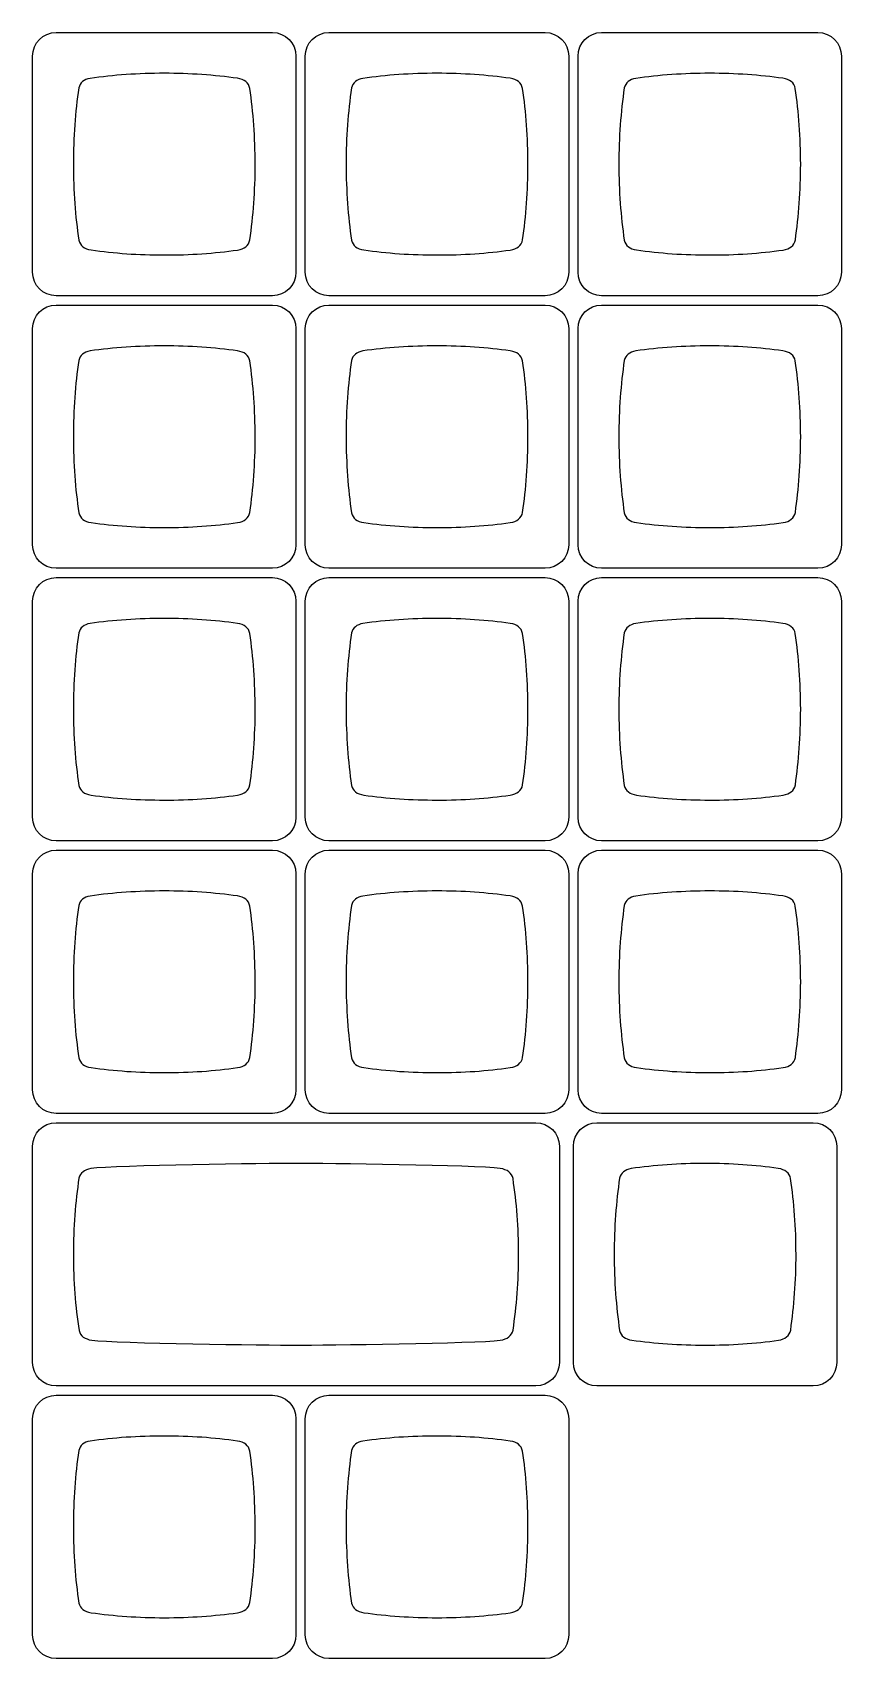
# Model space of a CAD drawing. Header units: millimetres. Extents: x -493 to 473, y -489 to 489.
# Drawn here: x -483.9 to -427.4, y -236.5 to -122.9 of the extents above; entities that cross this region are included whole.
import ezdxf

# ---------------------------------------------------------------- set-up
doc = ezdxf.new("R2010")
doc.units = ezdxf.units.MM
doc.header["$MEASUREMENT"] = 0
doc.layers.add('Layer 1', color=7, linetype='Continuous')

msp = doc.modelspace()

# ---------------------------------------------------------------- linework, layer by layer
at = {"layer": 'Layer 1', "color": 169}
for points in [[(-482.218, -141.2977), (-482.218, -141.2977), (-467.1106, -141.2977), (-467.1106, -141.2977), (-467.1106, -141.2977), (-466.2051, -141.2977), (-465.4643, -140.5569), (-465.4643, -139.6514), (-465.4643, -139.6514), (-465.4643, -139.6514), (-465.4643, -124.544), (-465.4643, -124.544), (-465.4643, -124.544), (-465.4643, -123.6385), (-466.2051, -122.8977), (-467.1106, -122.8977), (-467.1106, -122.8977), (-467.1106, -122.8977), (-482.218, -122.8977), (-482.218, -122.8977), (-482.218, -122.8977), (-483.1235, -122.8977), (-483.8643, -123.6385), (-483.8643, -124.544), (-483.8643, -124.544), (-483.8643, -124.544), (-483.8643, -139.6514), (-483.8643, -139.6514), (-483.8643, -139.6514), (-483.8643, -140.5569), (-483.1235, -141.2977), (-482.218, -141.2977)], [(-463.168, -141.2977), (-463.168, -141.2977), (-448.0606, -141.2977), (-448.0606, -141.2977), (-448.0606, -141.2977), (-447.1551, -141.2977), (-446.4143, -140.5569), (-446.4143, -139.6514), (-446.4143, -139.6514), (-446.4143, -139.6514), (-446.4143, -124.544), (-446.4143, -124.544), (-446.4143, -124.544), (-446.4143, -123.6385), (-447.1551, -122.8977), (-448.0606, -122.8977), (-448.0606, -122.8977), (-448.0606, -122.8977), (-463.168, -122.8977), (-463.168, -122.8977), (-463.168, -122.8977), (-464.0735, -122.8977), (-464.8143, -123.6385), (-464.8143, -124.544), (-464.8143, -124.544), (-464.8143, -124.544), (-464.8143, -139.6514), (-464.8143, -139.6514), (-464.8143, -139.6514), (-464.8143, -140.5569), (-464.0735, -141.2977), (-463.168, -141.2977)], [(-444.118, -141.2977), (-444.118, -141.2977), (-429.0106, -141.2977), (-429.0106, -141.2977), (-429.0106, -141.2977), (-428.1051, -141.2977), (-427.3643, -140.5569), (-427.3643, -139.6514), (-427.3643, -139.6514), (-427.3643, -139.6514), (-427.3643, -124.544), (-427.3643, -124.544), (-427.3643, -124.544), (-427.3643, -123.6385), (-428.1051, -122.8977), (-429.0106, -122.8977), (-429.0106, -122.8977), (-429.0106, -122.8977), (-444.118, -122.8977), (-444.118, -122.8977), (-444.118, -122.8977), (-445.0235, -122.8977), (-445.7643, -123.6385), (-445.7643, -124.544), (-445.7643, -124.544), (-445.7643, -124.544), (-445.7643, -139.6514), (-445.7643, -139.6514), (-445.7643, -139.6514), (-445.7643, -140.5569), (-445.0235, -141.2977), (-444.118, -141.2977)], [(-482.218, -160.3477), (-482.218, -160.3477), (-467.1106, -160.3477), (-467.1106, -160.3477), (-467.1106, -160.3477), (-466.2051, -160.3477), (-465.4643, -159.6069), (-465.4643, -158.7014), (-465.4643, -158.7014), (-465.4643, -158.7014), (-465.4643, -143.594), (-465.4643, -143.594), (-465.4643, -143.594), (-465.4643, -142.6885), (-466.2051, -141.9477), (-467.1106, -141.9477), (-467.1106, -141.9477), (-467.1106, -141.9477), (-482.218, -141.9477), (-482.218, -141.9477), (-482.218, -141.9477), (-483.1235, -141.9477), (-483.8643, -142.6885), (-483.8643, -143.594), (-483.8643, -143.594), (-483.8643, -143.594), (-483.8643, -158.7014), (-483.8643, -158.7014), (-483.8643, -158.7014), (-483.8643, -159.6069), (-483.1235, -160.3477), (-482.218, -160.3477)], [(-463.168, -160.3477), (-463.168, -160.3477), (-448.0606, -160.3477), (-448.0606, -160.3477), (-448.0606, -160.3477), (-447.1551, -160.3477), (-446.4143, -159.6069), (-446.4143, -158.7014), (-446.4143, -158.7014), (-446.4143, -158.7014), (-446.4143, -143.594), (-446.4143, -143.594), (-446.4143, -143.594), (-446.4143, -142.6885), (-447.1551, -141.9477), (-448.0606, -141.9477), (-448.0606, -141.9477), (-448.0606, -141.9477), (-463.168, -141.9477), (-463.168, -141.9477), (-463.168, -141.9477), (-464.0735, -141.9477), (-464.8143, -142.6885), (-464.8143, -143.594), (-464.8143, -143.594), (-464.8143, -143.594), (-464.8143, -158.7014), (-464.8143, -158.7014), (-464.8143, -158.7014), (-464.8143, -159.6069), (-464.0735, -160.3477), (-463.168, -160.3477)], [(-444.118, -160.3477), (-444.118, -160.3477), (-429.0106, -160.3477), (-429.0106, -160.3477), (-429.0106, -160.3477), (-428.1051, -160.3477), (-427.3643, -159.6069), (-427.3643, -158.7014), (-427.3643, -158.7014), (-427.3643, -158.7014), (-427.3643, -143.594), (-427.3643, -143.594), (-427.3643, -143.594), (-427.3643, -142.6885), (-428.1051, -141.9477), (-429.0106, -141.9477), (-429.0106, -141.9477), (-429.0106, -141.9477), (-444.118, -141.9477), (-444.118, -141.9477), (-444.118, -141.9477), (-445.0235, -141.9477), (-445.7643, -142.6885), (-445.7643, -143.594), (-445.7643, -143.594), (-445.7643, -143.594), (-445.7643, -158.7014), (-445.7643, -158.7014), (-445.7643, -158.7014), (-445.7643, -159.6069), (-445.0235, -160.3477), (-444.118, -160.3477)], [(-482.218, -179.3977), (-482.218, -179.3977), (-467.1106, -179.3977), (-467.1106, -179.3977), (-467.1106, -179.3977), (-466.2051, -179.3977), (-465.4643, -178.6569), (-465.4643, -177.7514), (-465.4643, -177.7514), (-465.4643, -177.7514), (-465.4643, -162.644), (-465.4643, -162.644), (-465.4643, -162.644), (-465.4643, -161.7385), (-466.2051, -160.9977), (-467.1106, -160.9977), (-467.1106, -160.9977), (-467.1106, -160.9977), (-482.218, -160.9977), (-482.218, -160.9977), (-482.218, -160.9977), (-483.1235, -160.9977), (-483.8643, -161.7385), (-483.8643, -162.644), (-483.8643, -162.644), (-483.8643, -162.644), (-483.8643, -177.7514), (-483.8643, -177.7514), (-483.8643, -177.7514), (-483.8643, -178.6569), (-483.1235, -179.3977), (-482.218, -179.3977)], [(-463.168, -179.3977), (-463.168, -179.3977), (-448.0606, -179.3977), (-448.0606, -179.3977), (-448.0606, -179.3977), (-447.1551, -179.3977), (-446.4143, -178.6569), (-446.4143, -177.7514), (-446.4143, -177.7514), (-446.4143, -177.7514), (-446.4143, -162.644), (-446.4143, -162.644), (-446.4143, -162.644), (-446.4143, -161.7385), (-447.1551, -160.9977), (-448.0606, -160.9977), (-448.0606, -160.9977), (-448.0606, -160.9977), (-463.168, -160.9977), (-463.168, -160.9977), (-463.168, -160.9977), (-464.0735, -160.9977), (-464.8143, -161.7385), (-464.8143, -162.644), (-464.8143, -162.644), (-464.8143, -162.644), (-464.8143, -177.7514), (-464.8143, -177.7514), (-464.8143, -177.7514), (-464.8143, -178.6569), (-464.0735, -179.3977), (-463.168, -179.3977)], [(-444.118, -179.3977), (-444.118, -179.3977), (-429.0106, -179.3977), (-429.0106, -179.3977), (-429.0106, -179.3977), (-428.1051, -179.3977), (-427.3643, -178.6569), (-427.3643, -177.7514), (-427.3643, -177.7514), (-427.3643, -177.7514), (-427.3643, -162.644), (-427.3643, -162.644), (-427.3643, -162.644), (-427.3643, -161.7385), (-428.1051, -160.9977), (-429.0106, -160.9977), (-429.0106, -160.9977), (-429.0106, -160.9977), (-444.118, -160.9977), (-444.118, -160.9977), (-444.118, -160.9977), (-445.0235, -160.9977), (-445.7643, -161.7385), (-445.7643, -162.644), (-445.7643, -162.644), (-445.7643, -162.644), (-445.7643, -177.7514), (-445.7643, -177.7514), (-445.7643, -177.7514), (-445.7643, -178.6569), (-445.0235, -179.3977), (-444.118, -179.3977)], [(-482.218, -198.4477), (-482.218, -198.4477), (-467.1106, -198.4477), (-467.1106, -198.4477), (-467.1106, -198.4477), (-466.2051, -198.4477), (-465.4643, -197.7069), (-465.4643, -196.8014), (-465.4643, -196.8014), (-465.4643, -196.8014), (-465.4643, -181.694), (-465.4643, -181.694), (-465.4643, -181.694), (-465.4643, -180.7885), (-466.2051, -180.0477), (-467.1106, -180.0477), (-467.1106, -180.0477), (-467.1106, -180.0477), (-482.218, -180.0477), (-482.218, -180.0477), (-482.218, -180.0477), (-483.1235, -180.0477), (-483.8643, -180.7885), (-483.8643, -181.694), (-483.8643, -181.694), (-483.8643, -181.694), (-483.8643, -196.8014), (-483.8643, -196.8014), (-483.8643, -196.8014), (-483.8643, -197.7069), (-483.1235, -198.4477), (-482.218, -198.4477)], [(-463.168, -198.4477), (-463.168, -198.4477), (-448.0606, -198.4477), (-448.0606, -198.4477), (-448.0606, -198.4477), (-447.1551, -198.4477), (-446.4143, -197.7069), (-446.4143, -196.8014), (-446.4143, -196.8014), (-446.4143, -196.8014), (-446.4143, -181.694), (-446.4143, -181.694), (-446.4143, -181.694), (-446.4143, -180.7885), (-447.1551, -180.0477), (-448.0606, -180.0477), (-448.0606, -180.0477), (-448.0606, -180.0477), (-463.168, -180.0477), (-463.168, -180.0477), (-463.168, -180.0477), (-464.0735, -180.0477), (-464.8143, -180.7885), (-464.8143, -181.694), (-464.8143, -181.694), (-464.8143, -181.694), (-464.8143, -196.8014), (-464.8143, -196.8014), (-464.8143, -196.8014), (-464.8143, -197.7069), (-464.0735, -198.4477), (-463.168, -198.4477)], [(-444.118, -198.4477), (-444.118, -198.4477), (-429.0106, -198.4477), (-429.0106, -198.4477), (-429.0106, -198.4477), (-428.1051, -198.4477), (-427.3643, -197.7069), (-427.3643, -196.8014), (-427.3643, -196.8014), (-427.3643, -196.8014), (-427.3643, -181.694), (-427.3643, -181.694), (-427.3643, -181.694), (-427.3643, -180.7885), (-428.1051, -180.0477), (-429.0106, -180.0477), (-429.0106, -180.0477), (-429.0106, -180.0477), (-444.118, -180.0477), (-444.118, -180.0477), (-444.118, -180.0477), (-445.0235, -180.0477), (-445.7643, -180.7885), (-445.7643, -181.694), (-445.7643, -181.694), (-445.7643, -181.694), (-445.7643, -196.8014), (-445.7643, -196.8014), (-445.7643, -196.8014), (-445.7643, -197.7069), (-445.0235, -198.4477), (-444.118, -198.4477)], [(-482.218, -217.4977), (-482.218, -217.4977), (-448.7106, -217.4977), (-448.7106, -217.4977), (-448.7106, -217.4977), (-447.8051, -217.4977), (-447.0643, -216.7569), (-447.0643, -215.8514), (-447.0643, -215.8514), (-447.0643, -215.8514), (-447.0643, -200.744), (-447.0643, -200.744), (-447.0643, -200.744), (-447.0643, -199.8385), (-447.8051, -199.0977), (-448.7106, -199.0977), (-448.7106, -199.0977), (-448.7106, -199.0977), (-482.218, -199.0977), (-482.218, -199.0977), (-482.218, -199.0977), (-483.1235, -199.0977), (-483.8643, -199.8385), (-483.8643, -200.744), (-483.8643, -200.744), (-483.8643, -200.744), (-483.8643, -215.8514), (-483.8643, -215.8514), (-483.8643, -215.8514), (-483.8643, -216.7569), (-483.1235, -217.4977), (-482.218, -217.4977)], [(-444.443, -217.4977), (-444.443, -217.4977), (-429.3356, -217.4977), (-429.3356, -217.4977), (-429.3356, -217.4977), (-428.4301, -217.4977), (-427.6893, -216.7569), (-427.6893, -215.8514), (-427.6893, -215.8514), (-427.6893, -215.8514), (-427.6893, -200.744), (-427.6893, -200.744), (-427.6893, -200.744), (-427.6893, -199.8385), (-428.4301, -199.0977), (-429.3356, -199.0977), (-429.3356, -199.0977), (-429.3356, -199.0977), (-444.443, -199.0977), (-444.443, -199.0977), (-444.443, -199.0977), (-445.3485, -199.0977), (-446.0893, -199.8385), (-446.0893, -200.744), (-446.0893, -200.744), (-446.0893, -200.744), (-446.0893, -215.8514), (-446.0893, -215.8514), (-446.0893, -215.8514), (-446.0893, -216.7569), (-445.3485, -217.4977), (-444.443, -217.4977)], [(-482.218, -236.5477), (-482.218, -236.5477), (-467.1106, -236.5477), (-467.1106, -236.5477), (-467.1106, -236.5477), (-466.2051, -236.5477), (-465.4643, -235.8069), (-465.4643, -234.9014), (-465.4643, -234.9014), (-465.4643, -234.9014), (-465.4643, -219.794), (-465.4643, -219.794), (-465.4643, -219.794), (-465.4643, -218.8885), (-466.2051, -218.1477), (-467.1106, -218.1477), (-467.1106, -218.1477), (-467.1106, -218.1477), (-482.218, -218.1477), (-482.218, -218.1477), (-482.218, -218.1477), (-483.1235, -218.1477), (-483.8643, -218.8885), (-483.8643, -219.794), (-483.8643, -219.794), (-483.8643, -219.794), (-483.8643, -234.9014), (-483.8643, -234.9014), (-483.8643, -234.9014), (-483.8643, -235.8069), (-483.1235, -236.5477), (-482.218, -236.5477)], [(-463.168, -236.5477), (-463.168, -236.5477), (-448.0606, -236.5477), (-448.0606, -236.5477), (-448.0606, -236.5477), (-447.1551, -236.5477), (-446.4143, -235.8069), (-446.4143, -234.9014), (-446.4143, -234.9014), (-446.4143, -234.9014), (-446.4143, -219.794), (-446.4143, -219.794), (-446.4143, -219.794), (-446.4143, -218.8885), (-447.1551, -218.1477), (-448.0606, -218.1477), (-448.0606, -218.1477), (-448.0606, -218.1477), (-463.168, -218.1477), (-463.168, -218.1477), (-463.168, -218.1477), (-464.0735, -218.1477), (-464.8143, -218.8885), (-464.8143, -219.794), (-464.8143, -219.794), (-464.8143, -219.794), (-464.8143, -234.9014), (-464.8143, -234.9014), (-464.8143, -234.9014), (-464.8143, -235.8069), (-464.0735, -236.5477), (-463.168, -236.5477)]]:
    msp.add_open_spline(points, degree=3, knots=[0, 0, 0, 0, 0.11111111, 0.11111111, 0.11111111, 0.11111111, 0.22222222, 0.22222222, 0.22222222, 0.22222222, 0.33333333, 0.33333333, 0.33333333, 0.33333333, 0.44444444, 0.44444444, 0.44444444, 0.44444444, 0.55555556, 0.55555556, 0.55555556, 0.55555556, 0.66666667, 0.66666667, 0.66666667, 0.66666667, 0.77777778, 0.77777778, 0.77777778, 0.77777778, 1, 1, 1, 1], dxfattribs=at)
at = {"layer": 'Layer 1', "color": 159}
for points in [[(-474.6641, -125.7482), (-472.8735, -125.7487), (-471.1536, -125.8716), (-469.5514, -126.0971), (-469.5514, -126.0971), (-469.5514, -126.0971), (-469.5514, -126.0972), (-469.5514, -126.0972), (-469.5514, -126.0972), (-469.0646, -126.1701), (-468.7747, -126.4027), (-468.6875, -126.8074), (-468.6875, -126.8074), (-468.4455, -128.4603), (-468.3132, -130.2419), (-468.3128, -132.0997), (-468.3128, -132.0997), (-468.3123, -133.9574), (-468.4438, -135.739), (-468.685, -137.3919), (-468.685, -137.3919), (-468.772, -137.7961), (-469.0613, -138.0285), (-469.547, -138.1014), (-469.547, -138.1014), (-471.1495, -138.3263), (-472.8699, -138.4485), (-474.6612, -138.4481), (-474.6612, -138.4481), (-476.453, -138.4477), (-478.174, -138.3245), (-479.777, -138.0987), (-479.777, -138.0987), (-479.777, -138.0987), (-479.7769, -138.0983), (-479.7769, -138.0983), (-479.7769, -138.0983), (-480.2499, -138.0275), (-480.5371, -137.8058), (-480.633, -137.4218), (-480.633, -137.4218), (-480.878, -135.7597), (-481.0121, -133.9668), (-481.0125, -132.0967), (-481.0125, -132.0967), (-481.013, -130.2249), (-480.8795, -128.4305), (-480.6349, -126.7672), (-480.6349, -126.7672), (-480.5423, -126.4003), (-480.2743, -126.1823), (-479.8355, -126.1031), (-479.8355, -126.1031), (-478.2168, -125.873), (-476.4767, -125.7478), (-474.6641, -125.7482)], [(-455.6141, -125.7482), (-453.8235, -125.7487), (-452.1036, -125.8716), (-450.5014, -126.0971), (-450.5014, -126.0971), (-450.5014, -126.0971), (-450.5014, -126.0972), (-450.5014, -126.0972), (-450.5014, -126.0972), (-450.0146, -126.1701), (-449.7247, -126.4027), (-449.6375, -126.8074), (-449.6375, -126.8074), (-449.3955, -128.4603), (-449.2632, -130.2419), (-449.2628, -132.0997), (-449.2628, -132.0997), (-449.2623, -133.9574), (-449.3938, -135.739), (-449.635, -137.3919), (-449.635, -137.3919), (-449.722, -137.7961), (-450.0113, -138.0285), (-450.497, -138.1014), (-450.497, -138.1014), (-452.0995, -138.3263), (-453.8199, -138.4485), (-455.6112, -138.4481), (-455.6112, -138.4481), (-457.403, -138.4477), (-459.124, -138.3245), (-460.727, -138.0987), (-460.727, -138.0987), (-460.727, -138.0987), (-460.7269, -138.0983), (-460.7269, -138.0983), (-460.7269, -138.0983), (-461.1999, -138.0275), (-461.4871, -137.8058), (-461.583, -137.4218), (-461.583, -137.4218), (-461.828, -135.7597), (-461.9621, -133.9668), (-461.9625, -132.0967), (-461.9625, -132.0967), (-461.963, -130.2249), (-461.8295, -128.4305), (-461.5849, -126.7672), (-461.5849, -126.7672), (-461.4923, -126.4003), (-461.2243, -126.1823), (-460.7855, -126.1031), (-460.7855, -126.1031), (-459.1668, -125.873), (-457.4267, -125.7478), (-455.6141, -125.7482)], [(-436.5641, -125.7482), (-434.7735, -125.7487), (-433.0536, -125.8716), (-431.4514, -126.0971), (-431.4514, -126.0971), (-431.4514, -126.0971), (-431.4514, -126.0972), (-431.4514, -126.0972), (-431.4514, -126.0972), (-430.9646, -126.1701), (-430.6747, -126.4027), (-430.5875, -126.8074), (-430.5875, -126.8074), (-430.3455, -128.4603), (-430.2132, -130.2419), (-430.2128, -132.0997), (-430.2128, -132.0997), (-430.2123, -133.9574), (-430.3438, -135.739), (-430.585, -137.3919), (-430.585, -137.3919), (-430.672, -137.7961), (-430.9613, -138.0285), (-431.447, -138.1014), (-431.447, -138.1014), (-433.0495, -138.3263), (-434.7699, -138.4485), (-436.5612, -138.4481), (-436.5612, -138.4481), (-438.353, -138.4477), (-440.074, -138.3245), (-441.677, -138.0987), (-441.677, -138.0987), (-441.677, -138.0987), (-441.6769, -138.0983), (-441.6769, -138.0983), (-441.6769, -138.0983), (-442.1499, -138.0275), (-442.4371, -137.8058), (-442.533, -137.4218), (-442.533, -137.4218), (-442.778, -135.7597), (-442.9121, -133.9668), (-442.9125, -132.0967), (-442.9125, -132.0967), (-442.913, -130.2249), (-442.7795, -128.4305), (-442.5349, -126.7672), (-442.5349, -126.7672), (-442.4423, -126.4003), (-442.1743, -126.1823), (-441.7355, -126.1031), (-441.7355, -126.1031), (-440.1168, -125.873), (-438.3767, -125.7478), (-436.5641, -125.7482)], [(-474.6641, -144.7982), (-472.8735, -144.7987), (-471.1536, -144.9216), (-469.5514, -145.1471), (-469.5514, -145.1471), (-469.5514, -145.1471), (-469.5514, -145.1472), (-469.5514, -145.1472), (-469.5514, -145.1472), (-469.0646, -145.2201), (-468.7747, -145.4527), (-468.6875, -145.8574), (-468.6875, -145.8574), (-468.4455, -147.5103), (-468.3132, -149.2919), (-468.3128, -151.1497), (-468.3128, -151.1497), (-468.3123, -153.0074), (-468.4438, -154.789), (-468.685, -156.4419), (-468.685, -156.4419), (-468.772, -156.8461), (-469.0613, -157.0785), (-469.547, -157.1514), (-469.547, -157.1514), (-471.1495, -157.3763), (-472.8699, -157.4985), (-474.6612, -157.4981), (-474.6612, -157.4981), (-476.453, -157.4977), (-478.174, -157.3745), (-479.777, -157.1487), (-479.777, -157.1487), (-479.777, -157.1487), (-479.7769, -157.1483), (-479.7769, -157.1483), (-479.7769, -157.1483), (-480.2499, -157.0775), (-480.5371, -156.8558), (-480.633, -156.4718), (-480.633, -156.4718), (-480.878, -154.8097), (-481.0121, -153.0168), (-481.0125, -151.1467), (-481.0125, -151.1467), (-481.013, -149.2749), (-480.8795, -147.4805), (-480.6349, -145.8172), (-480.6349, -145.8172), (-480.5423, -145.4503), (-480.2743, -145.2323), (-479.8355, -145.1531), (-479.8355, -145.1531), (-478.2168, -144.923), (-476.4767, -144.7978), (-474.6641, -144.7982)], [(-455.6141, -144.7982), (-453.8235, -144.7987), (-452.1036, -144.9216), (-450.5014, -145.1471), (-450.5014, -145.1471), (-450.5014, -145.1471), (-450.5014, -145.1472), (-450.5014, -145.1472), (-450.5014, -145.1472), (-450.0146, -145.2201), (-449.7247, -145.4527), (-449.6375, -145.8574), (-449.6375, -145.8574), (-449.3955, -147.5103), (-449.2632, -149.2919), (-449.2628, -151.1497), (-449.2628, -151.1497), (-449.2623, -153.0074), (-449.3938, -154.789), (-449.635, -156.4419), (-449.635, -156.4419), (-449.722, -156.8461), (-450.0113, -157.0785), (-450.497, -157.1514), (-450.497, -157.1514), (-452.0995, -157.3763), (-453.8199, -157.4985), (-455.6112, -157.4981), (-455.6112, -157.4981), (-457.403, -157.4977), (-459.124, -157.3745), (-460.727, -157.1487), (-460.727, -157.1487), (-460.727, -157.1487), (-460.7269, -157.1483), (-460.7269, -157.1483), (-460.7269, -157.1483), (-461.1999, -157.0775), (-461.4871, -156.8558), (-461.583, -156.4718), (-461.583, -156.4718), (-461.828, -154.8097), (-461.9621, -153.0168), (-461.9625, -151.1467), (-461.9625, -151.1467), (-461.963, -149.2749), (-461.8295, -147.4805), (-461.5849, -145.8172), (-461.5849, -145.8172), (-461.4923, -145.4503), (-461.2243, -145.2323), (-460.7855, -145.1531), (-460.7855, -145.1531), (-459.1668, -144.923), (-457.4267, -144.7978), (-455.6141, -144.7982)], [(-436.5641, -144.7982), (-434.7735, -144.7987), (-433.0536, -144.9216), (-431.4514, -145.1471), (-431.4514, -145.1471), (-431.4514, -145.1471), (-431.4514, -145.1472), (-431.4514, -145.1472), (-431.4514, -145.1472), (-430.9646, -145.2201), (-430.6747, -145.4527), (-430.5875, -145.8574), (-430.5875, -145.8574), (-430.3455, -147.5103), (-430.2132, -149.2919), (-430.2128, -151.1497), (-430.2128, -151.1497), (-430.2123, -153.0074), (-430.3438, -154.789), (-430.585, -156.4419), (-430.585, -156.4419), (-430.672, -156.8461), (-430.9613, -157.0785), (-431.447, -157.1514), (-431.447, -157.1514), (-433.0495, -157.3763), (-434.7699, -157.4985), (-436.5612, -157.4981), (-436.5612, -157.4981), (-438.353, -157.4977), (-440.074, -157.3745), (-441.677, -157.1487), (-441.677, -157.1487), (-441.677, -157.1487), (-441.6769, -157.1483), (-441.6769, -157.1483), (-441.6769, -157.1483), (-442.1499, -157.0775), (-442.4371, -156.8558), (-442.533, -156.4718), (-442.533, -156.4718), (-442.778, -154.8097), (-442.9121, -153.0168), (-442.9125, -151.1467), (-442.9125, -151.1467), (-442.913, -149.2749), (-442.7795, -147.4805), (-442.5349, -145.8172), (-442.5349, -145.8172), (-442.4423, -145.4503), (-442.1743, -145.2323), (-441.7355, -145.1531), (-441.7355, -145.1531), (-440.1168, -144.923), (-438.3767, -144.7978), (-436.5641, -144.7982)], [(-474.6641, -163.8482), (-472.8735, -163.8487), (-471.1536, -163.9716), (-469.5514, -164.1971), (-469.5514, -164.1971), (-469.5514, -164.1971), (-469.5514, -164.1972), (-469.5514, -164.1972), (-469.5514, -164.1972), (-469.0646, -164.2701), (-468.7747, -164.5027), (-468.6875, -164.9074), (-468.6875, -164.9074), (-468.4455, -166.5603), (-468.3132, -168.3419), (-468.3128, -170.1997), (-468.3128, -170.1997), (-468.3123, -172.0574), (-468.4438, -173.839), (-468.685, -175.4919), (-468.685, -175.4919), (-468.772, -175.8961), (-469.0613, -176.1285), (-469.547, -176.2014), (-469.547, -176.2014), (-471.1495, -176.4263), (-472.8699, -176.5485), (-474.6612, -176.5481), (-474.6612, -176.5481), (-476.453, -176.5477), (-478.174, -176.4245), (-479.777, -176.1987), (-479.777, -176.1987), (-479.777, -176.1987), (-479.7769, -176.1983), (-479.7769, -176.1983), (-479.7769, -176.1983), (-480.2499, -176.1275), (-480.5371, -175.9058), (-480.633, -175.5218), (-480.633, -175.5218), (-480.878, -173.8597), (-481.0121, -172.0668), (-481.0125, -170.1967), (-481.0125, -170.1967), (-481.013, -168.3249), (-480.8795, -166.5305), (-480.6349, -164.8672), (-480.6349, -164.8672), (-480.5423, -164.5003), (-480.2743, -164.2823), (-479.8355, -164.2031), (-479.8355, -164.2031), (-478.2168, -163.973), (-476.4767, -163.8478), (-474.6641, -163.8482)], [(-455.6141, -163.8482), (-453.8235, -163.8487), (-452.1036, -163.9716), (-450.5014, -164.1971), (-450.5014, -164.1971), (-450.5014, -164.1971), (-450.5014, -164.1972), (-450.5014, -164.1972), (-450.5014, -164.1972), (-450.0146, -164.2701), (-449.7247, -164.5027), (-449.6375, -164.9074), (-449.6375, -164.9074), (-449.3955, -166.5603), (-449.2632, -168.3419), (-449.2628, -170.1997), (-449.2628, -170.1997), (-449.2623, -172.0574), (-449.3938, -173.839), (-449.635, -175.4919), (-449.635, -175.4919), (-449.722, -175.8961), (-450.0113, -176.1285), (-450.497, -176.2014), (-450.497, -176.2014), (-452.0995, -176.4263), (-453.8199, -176.5485), (-455.6112, -176.5481), (-455.6112, -176.5481), (-457.403, -176.5477), (-459.124, -176.4245), (-460.727, -176.1987), (-460.727, -176.1987), (-460.727, -176.1987), (-460.7269, -176.1983), (-460.7269, -176.1983), (-460.7269, -176.1983), (-461.1999, -176.1275), (-461.4871, -175.9058), (-461.583, -175.5218), (-461.583, -175.5218), (-461.828, -173.8597), (-461.9621, -172.0668), (-461.9625, -170.1967), (-461.9625, -170.1967), (-461.963, -168.3249), (-461.8295, -166.5305), (-461.5849, -164.8672), (-461.5849, -164.8672), (-461.4923, -164.5003), (-461.2243, -164.2823), (-460.7855, -164.2031), (-460.7855, -164.2031), (-459.1668, -163.973), (-457.4267, -163.8478), (-455.6141, -163.8482)], [(-436.5641, -163.8482), (-434.7735, -163.8487), (-433.0536, -163.9716), (-431.4514, -164.1971), (-431.4514, -164.1971), (-431.4514, -164.1971), (-431.4514, -164.1972), (-431.4514, -164.1972), (-431.4514, -164.1972), (-430.9646, -164.2701), (-430.6747, -164.5027), (-430.5875, -164.9074), (-430.5875, -164.9074), (-430.3455, -166.5603), (-430.2132, -168.3419), (-430.2128, -170.1997), (-430.2128, -170.1997), (-430.2123, -172.0574), (-430.3438, -173.839), (-430.585, -175.4919), (-430.585, -175.4919), (-430.672, -175.8961), (-430.9613, -176.1285), (-431.447, -176.2014), (-431.447, -176.2014), (-433.0495, -176.4263), (-434.7699, -176.5485), (-436.5612, -176.5481), (-436.5612, -176.5481), (-438.353, -176.5477), (-440.074, -176.4245), (-441.677, -176.1987), (-441.677, -176.1987), (-441.677, -176.1987), (-441.6769, -176.1983), (-441.6769, -176.1983), (-441.6769, -176.1983), (-442.1499, -176.1275), (-442.4371, -175.9058), (-442.533, -175.5218), (-442.533, -175.5218), (-442.778, -173.8597), (-442.9121, -172.0668), (-442.9125, -170.1967), (-442.9125, -170.1967), (-442.913, -168.3249), (-442.7795, -166.5305), (-442.5349, -164.8672), (-442.5349, -164.8672), (-442.4423, -164.5003), (-442.1743, -164.2823), (-441.7355, -164.2031), (-441.7355, -164.2031), (-440.1168, -163.973), (-438.3767, -163.8478), (-436.5641, -163.8482)], [(-474.6641, -182.8982), (-472.8735, -182.8987), (-471.1536, -183.0216), (-469.5514, -183.2471), (-469.5514, -183.2471), (-469.5514, -183.2471), (-469.5514, -183.2472), (-469.5514, -183.2472), (-469.5514, -183.2472), (-469.0646, -183.3201), (-468.7747, -183.5527), (-468.6875, -183.9574), (-468.6875, -183.9574), (-468.4455, -185.6103), (-468.3132, -187.3919), (-468.3128, -189.2497), (-468.3128, -189.2497), (-468.3123, -191.1074), (-468.4438, -192.889), (-468.685, -194.5419), (-468.685, -194.5419), (-468.772, -194.9461), (-469.0613, -195.1785), (-469.547, -195.2514), (-469.547, -195.2514), (-471.1495, -195.4763), (-472.8699, -195.5985), (-474.6612, -195.5981), (-474.6612, -195.5981), (-476.453, -195.5977), (-478.174, -195.4745), (-479.777, -195.2487), (-479.777, -195.2487), (-479.777, -195.2487), (-479.7769, -195.2483), (-479.7769, -195.2483), (-479.7769, -195.2483), (-480.2499, -195.1775), (-480.5371, -194.9558), (-480.633, -194.5718), (-480.633, -194.5718), (-480.878, -192.9097), (-481.0121, -191.1168), (-481.0125, -189.2467), (-481.0125, -189.2467), (-481.013, -187.3749), (-480.8795, -185.5805), (-480.6349, -183.9172), (-480.6349, -183.9172), (-480.5423, -183.5503), (-480.2743, -183.3323), (-479.8355, -183.2531), (-479.8355, -183.2531), (-478.2168, -183.023), (-476.4767, -182.8978), (-474.6641, -182.8982)], [(-455.6141, -182.8982), (-453.8235, -182.8987), (-452.1036, -183.0216), (-450.5014, -183.2471), (-450.5014, -183.2471), (-450.5014, -183.2471), (-450.5014, -183.2472), (-450.5014, -183.2472), (-450.5014, -183.2472), (-450.0146, -183.3201), (-449.7247, -183.5527), (-449.6375, -183.9574), (-449.6375, -183.9574), (-449.3955, -185.6103), (-449.2632, -187.3919), (-449.2628, -189.2497), (-449.2628, -189.2497), (-449.2623, -191.1074), (-449.3938, -192.889), (-449.635, -194.5419), (-449.635, -194.5419), (-449.722, -194.9461), (-450.0113, -195.1785), (-450.497, -195.2514), (-450.497, -195.2514), (-452.0995, -195.4763), (-453.8199, -195.5985), (-455.6112, -195.5981), (-455.6112, -195.5981), (-457.403, -195.5977), (-459.124, -195.4745), (-460.727, -195.2487), (-460.727, -195.2487), (-460.727, -195.2487), (-460.7269, -195.2483), (-460.7269, -195.2483), (-460.7269, -195.2483), (-461.1999, -195.1775), (-461.4871, -194.9558), (-461.583, -194.5718), (-461.583, -194.5718), (-461.828, -192.9097), (-461.9621, -191.1168), (-461.9625, -189.2467), (-461.9625, -189.2467), (-461.963, -187.3749), (-461.8295, -185.5805), (-461.5849, -183.9172), (-461.5849, -183.9172), (-461.4923, -183.5503), (-461.2243, -183.3323), (-460.7855, -183.2531), (-460.7855, -183.2531), (-459.1668, -183.023), (-457.4267, -182.8978), (-455.6141, -182.8982)], [(-436.5641, -182.8982), (-434.7735, -182.8987), (-433.0536, -183.0216), (-431.4514, -183.2471), (-431.4514, -183.2471), (-431.4514, -183.2471), (-431.4514, -183.2472), (-431.4514, -183.2472), (-431.4514, -183.2472), (-430.9646, -183.3201), (-430.6747, -183.5527), (-430.5875, -183.9574), (-430.5875, -183.9574), (-430.3455, -185.6103), (-430.2132, -187.3919), (-430.2128, -189.2497), (-430.2128, -189.2497), (-430.2123, -191.1074), (-430.3438, -192.889), (-430.585, -194.5419), (-430.585, -194.5419), (-430.672, -194.9461), (-430.9613, -195.1785), (-431.447, -195.2514), (-431.447, -195.2514), (-433.0495, -195.4763), (-434.7699, -195.5985), (-436.5612, -195.5981), (-436.5612, -195.5981), (-438.353, -195.5977), (-440.074, -195.4745), (-441.677, -195.2487), (-441.677, -195.2487), (-441.677, -195.2487), (-441.6769, -195.2483), (-441.6769, -195.2483), (-441.6769, -195.2483), (-442.1499, -195.1775), (-442.4371, -194.9558), (-442.533, -194.5718), (-442.533, -194.5718), (-442.778, -192.9097), (-442.9121, -191.1168), (-442.9125, -189.2467), (-442.9125, -189.2467), (-442.913, -187.3749), (-442.7795, -185.5805), (-442.5349, -183.9172), (-442.5349, -183.9172), (-442.4423, -183.5503), (-442.1743, -183.3323), (-441.7355, -183.2531), (-441.7355, -183.2531), (-440.1168, -183.023), (-438.3767, -182.8978), (-436.5641, -182.8982)], [(-465.4643, -201.9483), (-463.582, -201.9487), (-452.8825, -202.0708), (-451.2085, -202.2964), (-451.2085, -202.2964), (-451.2085, -202.2964), (-451.2085, -202.2964), (-451.2085, -202.2964), (-451.2085, -202.2964), (-450.6999, -202.3693), (-450.3971, -202.6019), (-450.3058, -203.0066), (-450.3058, -203.0066), (-450.0531, -204.6596), (-449.9148, -206.4412), (-449.9144, -208.2988), (-449.9144, -208.2988), (-449.914, -210.1565), (-450.0513, -211.9382), (-450.3033, -213.5911), (-450.3033, -213.5911), (-450.3941, -213.9953), (-450.6965, -214.2277), (-451.2039, -214.3005), (-451.2039, -214.3005), (-452.8782, -214.5255), (-463.5894, -214.6485), (-465.4612, -214.6481), (-465.4612, -214.6481), (-467.333, -214.6478), (-478.0484, -214.5245), (-479.7233, -214.2988), (-479.7233, -214.2988), (-479.7233, -214.2988), (-479.7232, -214.2983), (-479.7232, -214.2983), (-479.7232, -214.2983), (-480.2174, -214.2275), (-480.5175, -214.0058), (-480.6176, -213.6219), (-480.6176, -213.6219), (-480.8736, -211.9597), (-481.0138, -210.1676), (-481.0142, -208.2967), (-481.0142, -208.2967), (-481.0146, -206.4258), (-480.8752, -204.6305), (-480.6196, -202.9672), (-480.6196, -202.9672), (-480.5229, -202.6003), (-480.2428, -202.3824), (-479.7844, -202.3031), (-479.7844, -202.3031), (-478.0931, -202.0731), (-467.3466, -201.9479), (-465.4643, -201.9483)], [(-436.8891, -201.9482), (-435.0985, -201.9487), (-433.3786, -202.0716), (-431.7764, -202.2971), (-431.7764, -202.2971), (-431.7764, -202.2971), (-431.7764, -202.2972), (-431.7764, -202.2972), (-431.7764, -202.2972), (-431.2896, -202.3701), (-430.9997, -202.6027), (-430.9125, -203.0074), (-430.9125, -203.0074), (-430.6705, -204.6603), (-430.5382, -206.4419), (-430.5378, -208.2997), (-430.5378, -208.2997), (-430.5373, -210.1574), (-430.6688, -211.939), (-430.91, -213.5919), (-430.91, -213.5919), (-430.997, -213.9961), (-431.2863, -214.2285), (-431.772, -214.3014), (-431.772, -214.3014), (-433.3745, -214.5263), (-435.0949, -214.6485), (-436.8862, -214.6481), (-436.8862, -214.6481), (-438.678, -214.6477), (-440.399, -214.5245), (-442.002, -214.2987), (-442.002, -214.2987), (-442.002, -214.2987), (-442.0019, -214.2983), (-442.0019, -214.2983), (-442.0019, -214.2983), (-442.4749, -214.2275), (-442.7621, -214.0058), (-442.858, -213.6218), (-442.858, -213.6218), (-443.103, -211.9597), (-443.2371, -210.1668), (-443.2375, -208.2967), (-443.2375, -208.2967), (-443.238, -206.4249), (-443.1045, -204.6305), (-442.8599, -202.9672), (-442.8599, -202.9672), (-442.7673, -202.6003), (-442.4993, -202.3823), (-442.0605, -202.3031), (-442.0605, -202.3031), (-440.4418, -202.073), (-438.7017, -201.9478), (-436.8891, -201.9482)], [(-474.6641, -220.9982), (-472.8735, -220.9987), (-471.1536, -221.1216), (-469.5514, -221.3471), (-469.5514, -221.3471), (-469.5514, -221.3471), (-469.5514, -221.3472), (-469.5514, -221.3472), (-469.5514, -221.3472), (-469.0646, -221.4201), (-468.7747, -221.6527), (-468.6875, -222.0574), (-468.6875, -222.0574), (-468.4455, -223.7103), (-468.3132, -225.4919), (-468.3128, -227.3497), (-468.3128, -227.3497), (-468.3123, -229.2074), (-468.4438, -230.989), (-468.685, -232.6419), (-468.685, -232.6419), (-468.772, -233.0461), (-469.0613, -233.2785), (-469.547, -233.3514), (-469.547, -233.3514), (-471.1495, -233.5763), (-472.8699, -233.6985), (-474.6612, -233.6981), (-474.6612, -233.6981), (-476.453, -233.6977), (-478.174, -233.5745), (-479.777, -233.3487), (-479.777, -233.3487), (-479.777, -233.3487), (-479.7769, -233.3483), (-479.7769, -233.3483), (-479.7769, -233.3483), (-480.2499, -233.2775), (-480.5371, -233.0558), (-480.633, -232.6718), (-480.633, -232.6718), (-480.878, -231.0097), (-481.0121, -229.2168), (-481.0125, -227.3467), (-481.0125, -227.3467), (-481.013, -225.4749), (-480.8795, -223.6805), (-480.6349, -222.0172), (-480.6349, -222.0172), (-480.5423, -221.6503), (-480.2743, -221.4323), (-479.8355, -221.3531), (-479.8355, -221.3531), (-478.2168, -221.123), (-476.4767, -220.9978), (-474.6641, -220.9982)], [(-455.6141, -220.9982), (-453.8235, -220.9987), (-452.1036, -221.1216), (-450.5014, -221.3471), (-450.5014, -221.3471), (-450.5014, -221.3471), (-450.5014, -221.3472), (-450.5014, -221.3472), (-450.5014, -221.3472), (-450.0146, -221.4201), (-449.7247, -221.6527), (-449.6375, -222.0574), (-449.6375, -222.0574), (-449.3955, -223.7103), (-449.2632, -225.4919), (-449.2628, -227.3497), (-449.2628, -227.3497), (-449.2623, -229.2074), (-449.3938, -230.989), (-449.635, -232.6419), (-449.635, -232.6419), (-449.722, -233.0461), (-450.0113, -233.2785), (-450.497, -233.3514), (-450.497, -233.3514), (-452.0995, -233.5763), (-453.8199, -233.6985), (-455.6112, -233.6981), (-455.6112, -233.6981), (-457.403, -233.6977), (-459.124, -233.5745), (-460.727, -233.3487), (-460.727, -233.3487), (-460.727, -233.3487), (-460.7269, -233.3483), (-460.7269, -233.3483), (-460.7269, -233.3483), (-461.1999, -233.2775), (-461.4871, -233.0558), (-461.583, -232.6718), (-461.583, -232.6718), (-461.828, -231.0097), (-461.9621, -229.2168), (-461.9625, -227.3467), (-461.9625, -227.3467), (-461.963, -225.4749), (-461.8295, -223.6805), (-461.5849, -222.0172), (-461.5849, -222.0172), (-461.4923, -221.6503), (-461.2243, -221.4323), (-460.7855, -221.3531), (-460.7855, -221.3531), (-459.1668, -221.123), (-457.4267, -220.9978), (-455.6141, -220.9982)]]:
    msp.add_open_spline(points, degree=3, knots=[0, 0, 0, 0, 0.06666667, 0.06666667, 0.06666667, 0.06666667, 0.13333333, 0.13333333, 0.13333333, 0.13333333, 0.2, 0.2, 0.2, 0.2, 0.26666667, 0.26666667, 0.26666667, 0.26666667, 0.33333333, 0.33333333, 0.33333333, 0.33333333, 0.4, 0.4, 0.4, 0.4, 0.46666667, 0.46666667, 0.46666667, 0.46666667, 0.53333333, 0.53333333, 0.53333333, 0.53333333, 0.6, 0.6, 0.6, 0.6, 0.66666667, 0.66666667, 0.66666667, 0.66666667, 0.73333333, 0.73333333, 0.73333333, 0.73333333, 0.8, 0.8, 0.8, 0.8, 0.86666667, 0.86666667, 0.86666667, 0.86666667, 1, 1, 1, 1], dxfattribs=at)

doc.saveas('drawing.dxf')
